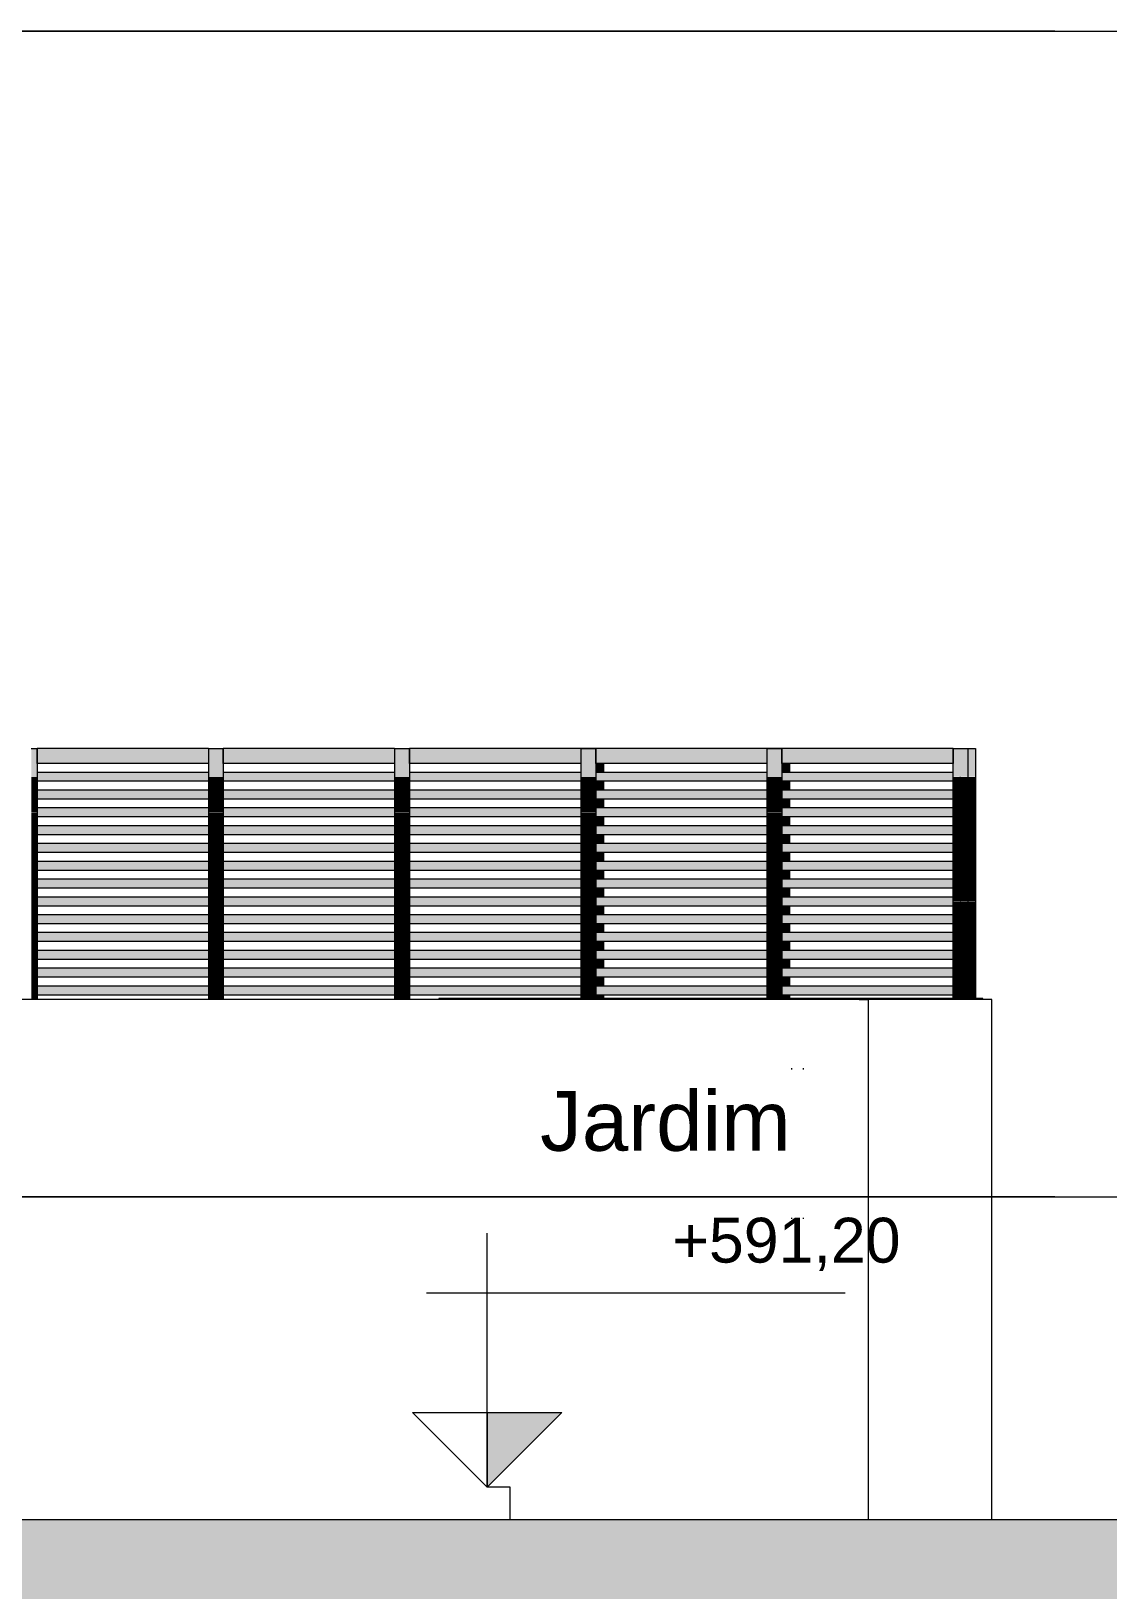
# Model space of a CAD drawing. Header units: metres. Extents: x -96 to 123, y 1 to 648.
# Drawn here: x -3.21 to 0.39, y 590.97 to 596.18 of the extents above; entities that cross this region are included whole.
import ezdxf

# ---------------------------------------------------------------- set-up
doc = ezdxf.new("R2010")
doc.units = ezdxf.units.M
doc.linetypes.add('_Tracejado longo', pattern=[0.014288, 0.009525, -0.004763])
doc.linetypes.add('IMPORT-LINHA_DE_FRONTEIRA', pattern=[0.065, 0.025, -0.00375, 0, -0.00375, 0, -0.00375, 0, -0.00375, 0.025, 0])
for name, color, linetype, lineweight in [('A-ANNO-DIMS', 7, 'Continuous', 5), ('A-ANNO-TEXT', 7, 'Continuous', 5), ('A-DETL', 7, 'Continuous', 5), ('A-DETL-GENF', 7, 'Continuous', 5), ('A-FLOR-HRAL', 7, 'Continuous', 5), ('A-FLOR-LEVL', 7, 'Continuous', 5), ('A-GLAZ-CWMG', 7, 'Continuous', 5), ('A-WALL', 7, 'Continuous', 5), ('Dimensões', 7, 'Continuous', 5), ('DIVISA1', 7, 'Continuous', 5), ('GLEBA4_LOTE_78', 7, 'Continuous', 5), ('MURO1', 7, 'Continuous', 5), ('VERTICE', 7, 'Continuous', 5)]:
    doc.layers.add(name, color=color, linetype=linetype, lineweight=lineweight)
doc.layers.add('LUC-PLA-EP-001-IMP-R00 - Sobreposição RVT_dwg', color=7, linetype='Continuous', lineweight=5, true_color=0x767676)
doc.styles.add('Arial_1', font='arial.ttf', dxfattribs={"height": 0.2})
doc.styles.add('Arial_3', font='arial.ttf', dxfattribs={"height": 0.15})

# ---------------------------------------------------------------- blocks, each defined once
blk = doc.blocks.new('Montante retangular - 50 x 50mm-2200523-Section 1')
at = {"layer": 'A-GLAZ-CWMG', "true_color": 0xe5e5e5}
blk.add_hatch(color=254, dxfattribs=at).paths.add_polyline_path([(-0.704, 593.7799), (-0.704, 593.78), (-0.7268, 593.7799)])
at = {"layer": 'A-GLAZ-CWMG'}
blk.add_line((-0.704, 593.78), (-0.7268, 593.78), dxfattribs=at)
blk = doc.blocks.new('Montante retangular - 50 x 50mm-V8-Section 1')
at = {"layer": 'A-GLAZ-CWMG', "true_color": 0xe5e5e5}
h = blk.add_hatch(color=254, dxfattribs=at)
h.paths.add_polyline_path([(-1.3267, 593.7799), (-1.3267, 593.78), (-1.3484, 593.7799)])
h.paths.add_polyline_path([(-0.7412, 593.7799), (-0.7412, 593.78), (-0.754, 593.7799)])
blk.add_hatch(color=254, dxfattribs=at).paths.add_polyline_path([(-0.7268, 593.7799), (-0.7268, 593.78), (-0.7412, 593.7799)])
at = {"layer": 'A-GLAZ-CWMG'}
for p, q in [((-1.3267, 593.78), (-1.3484, 593.78)), ((-0.7412, 593.78), (-0.754, 593.78)), ((-0.7268, 593.78), (-0.7412, 593.78))]:
    blk.add_line(p, q, dxfattribs=at)
blk = doc.blocks.new('Montante retangular - 50 x 50mm-V9-Section 1')
at = {"layer": 'A-GLAZ-CWMG', "true_color": 0xe5e5e5}
for points in [[(-1.3628, 593.7799), (-1.3628, 593.78), (-1.3641, 593.7799)], [(-1.3484, 593.7799), (-1.3484, 593.78), (-1.3628, 593.7799)]]:
    blk.add_hatch(color=254, dxfattribs=at).paths.add_polyline_path(points)
at = {"layer": 'A-GLAZ-CWMG'}
for p, q in [((-1.3628, 593.78), (-1.3767, 593.78)), ((-1.3484, 593.78), (-1.3628, 593.78))]:
    blk.add_line(p, q, dxfattribs=at)
blk = doc.blocks.new('Montante retangular - 30 x 30mm-2200525-Section 1')
at = {"layer": 'A-GLAZ-CWMG', "true_color": 0xe5e5e5}
blk.add_hatch(color=254, dxfattribs=at).paths.add_polyline_path([(-0.1063, 592.9704), (-0.1063, 592.9705), (-0.11, 592.9704)])
blk = doc.blocks.new('Montante retangular - 50 x 50mm-2201290-Section 1')
at = {"layer": 'A-GLAZ-CWMG', "true_color": 0xe5e5e5}
blk.add_hatch(color=254, dxfattribs=at).paths.add_polyline_path([(-0.6789, 592.9435), (-0.6789, 592.9554), (-0.704, 592.9554), (-0.704, 592.9435)])
at = {"layer": 'A-GLAZ-CWMG'}
blk.add_line((-0.6789, 592.9554), (-0.6789, 592.9435), dxfattribs=at)
blk = doc.blocks.new('Montante retangular - 50 x 50mm-V10-Section 1')
at = {"layer": 'A-GLAZ-CWMG', "true_color": 0xe5e5e5}
blk.add_hatch(color=254, dxfattribs=at).paths.add_polyline_path([(-1.3005, 592.9435), (-1.3014, 592.9554), (-1.3267, 592.9554), (-1.3267, 592.9435), (-1.3014, 592.9435)])
at = {"layer": 'A-GLAZ-CWMG'}
blk.add_line((-1.3005, 592.9554), (-1.3005, 592.9435), dxfattribs=at)
blk = doc.blocks.new('Montante retangular - 50 x 50mm-V11-Section 1')
at = {"layer": 'A-GLAZ-CWMG', "true_color": 0xe5e5e5}
blk.add_hatch(color=254, dxfattribs=at).paths.add_polyline_path([(-0.6789, 592.9854), (-0.6789, 593.015), (-0.704, 593.015), (-0.704, 592.9854)])
at = {"layer": 'A-GLAZ-CWMG'}
blk.add_line((-0.6789, 593.015), (-0.6789, 592.9854), dxfattribs=at)
blk = doc.blocks.new('Montante retangular - 50 x 50mm-V12-Section 1')
at = {"layer": 'A-GLAZ-CWMG', "true_color": 0xe5e5e5}
blk.add_hatch(color=254, dxfattribs=at).paths.add_polyline_path([(-1.3014, 592.9854), (-1.3005, 592.9854), (-1.3014, 593.015), (-1.3267, 593.015), (-1.3267, 592.9854)])
at = {"layer": 'A-GLAZ-CWMG'}
blk.add_line((-1.3005, 593.015), (-1.3005, 592.9854), dxfattribs=at)
blk = doc.blocks.new('Montante retangular - 50 x 50mm-2201411-Section 1')
at = {"layer": 'A-GLAZ-CWMG', "true_color": 0xe5e5e5}
blk.add_hatch(color=254, dxfattribs=at).paths.add_polyline_path([(-0.0813, 593.6855), (-0.0563, 593.6855), (-0.0563, 593.78), (-0.0813, 593.78), (-0.0813, 593.7058)])
at = {"layer": 'A-GLAZ-CWMG'}
for p, q in [((-0.0813, 593.78), (-0.0563, 593.78)), ((-0.0563, 593.78), (-0.0563, 593.6855))]:
    blk.add_line(p, q, dxfattribs=at)
blk = doc.blocks.new('Montante retangular - 50 x 50mm-2201299-Section 1')
at = {"layer": 'A-GLAZ-CWMG', "true_color": 0xe5e5e5}
blk.add_hatch(color=254, dxfattribs=at).paths.add_polyline_path([(-0.0576, 592.9435), (-0.0563, 592.9435), (-0.0563, 592.9704), (-0.0813, 592.9704), (-0.0813, 592.9435), (-0.0613, 592.9435)])
at = {"layer": 'A-GLAZ-CWMG'}
blk.add_line((-0.0563, 592.9704), (-0.0563, 592.9435), dxfattribs=at)
blk = doc.blocks.new('Montante retangular - 50 x 50mm-V13-Section 1')
at = {"layer": 'A-GLAZ-CWMG', "true_color": 0xe5e5e5}
blk.add_hatch(color=254, dxfattribs=at).paths.add_polyline_path([(-0.0813, 592.9705), (-0.0563, 592.9705), (-0.0563, 593.03), (-0.0813, 593.03)])
at = {"layer": 'A-GLAZ-CWMG'}
blk.add_line((-0.0563, 593.03), (-0.0563, 592.9705), dxfattribs=at)
blk = doc.blocks.new('Montante retangular - 50 x 50mm-2201410-Section 1')
at = {"layer": 'A-GLAZ-CWMG', "true_color": 0xe5e5e5}
blk.add_hatch(color=254, dxfattribs=at).paths.add_polyline_path([(-0.6789, 593.7004), (-0.6789, 593.73), (-0.704, 593.73), (-0.704, 593.7004)])
at = {"layer": 'A-GLAZ-CWMG'}
blk.add_line((-0.6789, 593.73), (-0.6789, 593.7004), dxfattribs=at)
blk = doc.blocks.new('Montante retangular - 50 x 50mm-V14-Section 1')
at = {"layer": 'A-GLAZ-CWMG', "true_color": 0xe5e5e5}
blk.add_hatch(color=254, dxfattribs=at).paths.add_polyline_path([(-1.3014, 593.7004), (-1.3005, 593.7004), (-1.3005, 593.73), (-1.3267, 593.73), (-1.3267, 593.7004)])
at = {"layer": 'A-GLAZ-CWMG'}
blk.add_line((-1.3005, 593.73), (-1.3005, 593.7004), dxfattribs=at)
blk = doc.blocks.new('Montante retangular - 50 x 50mm-2567446-Section 1')
at = {"layer": 'A-GLAZ-CWMG', "true_color": 0xe5e5e5}
blk.add_hatch(color=254, dxfattribs=at).paths.add_polyline_path([(-2.6222, 593.73), (-2.6222, 593.78), (-3.1949, 593.78), (-3.1949, 593.73)])
at = {"layer": 'A-GLAZ-CWMG'}
for p, q in [((-3.1949, 593.73), (-3.1949, 593.78)), ((-2.6222, 593.78), (-3.1949, 593.78)), ((-2.6222, 593.78), (-2.6222, 593.73)), ((-2.6222, 593.73), (-3.1949, 593.73))]:
    blk.add_line(p, q, dxfattribs=at)
blk = doc.blocks.new('Montante retangular - 50 x 50mm-2201295-Section 1')
at = {"layer": 'A-GLAZ-CWMG', "true_color": 0xe5e5e5}
blk.add_hatch(color=254, dxfattribs=at).paths.add_polyline_path([(-3.2149, 592.94), (-3.1949, 592.94), (-3.1949, 592.9703), (-3.2149, 592.9703)])
at = {"layer": 'A-GLAZ-CWMG'}
blk.add_line((-3.1949, 592.9703), (-3.1949, 592.94), dxfattribs=at)
blk = doc.blocks.new('Montante retangular - 50 x 50mm-V42-Section 1')
at = {"layer": 'A-GLAZ-CWMG', "true_color": 0xe5e5e5}
blk.add_hatch(color=254, dxfattribs=at).paths.add_polyline_path([(-3.2149, 592.9704), (-3.1949, 592.9704), (-3.1949, 593.0299), (-3.2149, 593.0299)])
at = {"layer": 'A-GLAZ-CWMG'}
blk.add_line((-3.1949, 593.0299), (-3.1949, 592.9704), dxfattribs=at)
blk = doc.blocks.new('Montante retangular - 50 x 50mm-V43-Section 1')
at = {"layer": 'A-GLAZ-CWMG', "true_color": 0xe5e5e5}
blk.add_hatch(color=254, dxfattribs=at).paths.add_polyline_path([(-0.1313, 593.6855), (-0.0813, 593.6855), (-0.0813, 593.78), (-0.1313, 593.78), (-0.1313, 593.7058)])
at = {"layer": 'A-GLAZ-CWMG'}
for p, q in [((-0.1313, 593.78), (-0.0813, 593.78)), ((-0.1313, 593.6855), (-0.1313, 593.78)), ((-0.0813, 593.6855), (-0.0813, 593.78))]:
    blk.add_line(p, q, dxfattribs=at)
blk = doc.blocks.new('Montante retangular - 50 x 50mm-V44-Section 1')
at = {"layer": 'A-GLAZ-CWMG', "true_color": 0xe5e5e5}
blk.add_hatch(color=254, dxfattribs=at).paths.add_polyline_path([(-0.0813, 592.9435), (-0.0813, 592.9704), (-0.1313, 592.9704), (-0.1313, 592.9435)])
at = {"layer": 'A-GLAZ-CWMG'}
for p, q in [((-0.1313, 592.9435), (-0.1313, 592.9704)), ((-0.0813, 592.9435), (-0.0813, 592.9704))]:
    blk.add_line(p, q, dxfattribs=at)
blk = doc.blocks.new('Montante retangular - 50 x 50mm-V45-Section 1')
at = {"layer": 'A-GLAZ-CWMG', "true_color": 0xe5e5e5}
blk.add_hatch(color=254, dxfattribs=at).paths.add_polyline_path([(-0.1313, 592.9705), (-0.0813, 592.9705), (-0.0813, 593.03), (-0.1313, 593.03)])
at = {"layer": 'A-GLAZ-CWMG'}
for p, q in [((-0.1313, 592.9705), (-0.1313, 593.03)), ((-0.0813, 592.9705), (-0.0813, 593.03))]:
    blk.add_line(p, q, dxfattribs=at)
blk = doc.blocks.new('Montante retangular - 30 x 30mm-2567448-Section 1')
at = {"layer": 'A-GLAZ-CWMG', "true_color": 0xe5e5e5}
blk.add_hatch(color=254, dxfattribs=at).paths.add_polyline_path([(-0.1313, 592.9554), (-0.1313, 592.9854), (-0.704, 592.9854), (-0.704, 592.9554), (-0.1613, 592.9554)])
at = {"layer": 'A-GLAZ-CWMG'}
for p, q in [((-0.1313, 592.9854), (-0.704, 592.9854)), ((-0.1313, 592.9554), (-0.704, 592.9554))]:
    blk.add_line(p, q, dxfattribs=at)
blk = doc.blocks.new('Montante retangular - 50 x 50mm-V46-Section 1')
at = {"layer": 'A-GLAZ-CWMG', "true_color": 0xe5e5e5}
blk.add_hatch(color=254, dxfattribs=at).paths.add_polyline_path([(-0.754, 592.9435), (-0.704, 592.9435), (-0.704, 592.9703), (-0.754, 592.9703)])
at = {"layer": 'A-GLAZ-CWMG'}
for p, q in [((-0.754, 592.9703), (-0.754, 592.9435)), ((-0.704, 592.9703), (-0.704, 592.9435))]:
    blk.add_line(p, q, dxfattribs=at)
blk = doc.blocks.new('Montante retangular - 50 x 50mm-V47-Section 1')
at = {"layer": 'A-GLAZ-CWMG', "true_color": 0xe5e5e5}
blk.add_hatch(color=254, dxfattribs=at).paths.add_polyline_path([(-1.9849, 592.94), (-1.9495, 592.94), (-1.9495, 592.9703), (-1.9995, 592.9703), (-1.9995, 592.94)])
at = {"layer": 'A-GLAZ-CWMG'}
for p, q in [((-1.9995, 592.9703), (-1.9995, 592.94)), ((-1.9495, 592.9703), (-1.9495, 592.94))]:
    blk.add_line(p, q, dxfattribs=at)
blk = doc.blocks.new('Montante retangular - 50 x 50mm-V48-Section 1')
at = {"layer": 'A-GLAZ-CWMG', "true_color": 0xe5e5e5}
blk.add_hatch(color=254, dxfattribs=at).paths.add_polyline_path([(-0.754, 592.9704), (-0.704, 592.9704), (-0.704, 593.0299), (-0.754, 593.0299)])
at = {"layer": 'A-GLAZ-CWMG'}
for p, q in [((-0.754, 593.0299), (-0.754, 592.9704)), ((-0.704, 593.0299), (-0.704, 592.9704))]:
    blk.add_line(p, q, dxfattribs=at)
blk = doc.blocks.new('Montante retangular - 50 x 50mm-2201412-Section 1')
at = {"layer": 'A-GLAZ-CWMG', "true_color": 0xe5e5e5}
blk.add_hatch(color=254, dxfattribs=at).paths.add_polyline_path([(-3.2149, 593.6854), (-3.1949, 593.6854), (-3.1949, 593.7799), (-3.2149, 593.7799), (-3.2149, 593.7058)])
at = {"layer": 'A-GLAZ-CWMG'}
for p, q in [((-3.2149, 593.7799), (-3.1949, 593.7799)), ((-3.1949, 593.7799), (-3.1949, 593.6854))]:
    blk.add_line(p, q, dxfattribs=at)
blk = doc.blocks.new('Montante retangular - 50 x 50mm-V49-Section 1')
at = {"layer": 'A-GLAZ-CWMG', "true_color": 0xe5e5e5}
blk.add_hatch(color=254, dxfattribs=at).paths.add_polyline_path([(-0.754, 593.6854), (-0.704, 593.6854), (-0.704, 593.7799), (-0.754, 593.7799), (-0.754, 593.7058)])
at = {"layer": 'A-GLAZ-CWMG'}
for p, q in [((-0.754, 593.7799), (-0.704, 593.7799)), ((-0.754, 593.7799), (-0.754, 593.6854)), ((-0.704, 593.7799), (-0.704, 593.6854))]:
    blk.add_line(p, q, dxfattribs=at)
blk = doc.blocks.new('Railing - Railing-2635749-Section 1')
at = {"layer": 'A-FLOR-HRAL'}
for p, q in [((-0.6719, 592.7105), (-0.6719, 592.7062)), ((-0.6319, 592.7062), (-0.6319, 592.7105)), ((-0.6719, 592.2105), (-0.6719, 592.2062)), ((-0.6319, 592.2062), (-0.6319, 592.2105))]:
    blk.add_line(p, q, dxfattribs=at)
blk = doc.blocks.new('LUC-ARQ-001-MOD-EMB_rvt-1-Section 1')
at = {"layer": 'A-WALL'}
for p, q in [((-0.4449, 592.94), (-3.4149, 592.94)), ((-0.0313, 592.9435), (-1.8513, 592.9435)), ((-1.8513, 592.9435), (-1.8513, 592.94)), ((-0.4449, 592.94), (-0.4149, 592.94)), ((-0.4149, 592.94), (-0.4149, 591.2)), ((-0.0013, 592.94), (-0.4149, 592.94)), ((-0.0313, 592.94), (-0.0313, 592.9435)), ((-0.0013, 591.2), (-0.0013, 592.94))]:
    blk.add_line(p, q, dxfattribs=at)
at = {"layer": 'A-FLOR-HRAL', "color": 253, "lineweight": 5, "true_color": 0x999999}
blk.add_blockref('Railing - Railing-2635749-Section 1', (0, 0), dxfattribs=at)
at = {"layer": 'A-GLAZ-CWMG', "color": 253, "lineweight": 5, "true_color": 0x999999}
for name, p in [('Montante retangular - 50 x 50mm-2201412-Section 1', (0, 0)), ('Montante retangular - 50 x 50mm-2567446-Section 1', (0, 0)), ('Montante retangular - 50 x 50mm-V49-Section 1', (-1.8682, 0)), ('Montante retangular - 50 x 50mm-2567446-Section 1', (0.6227, 0)), ('Montante retangular - 50 x 50mm-V49-Section 1', (-1.2455, 0)), ('Montante retangular - 50 x 50mm-2567446-Section 1', (1.2455, 0)), ('Montante retangular - 50 x 50mm-V9-Section 1', (0, 0)), ('Montante retangular - 50 x 50mm-V49-Section 1', (-0.6227, 0)), ('Montante retangular - 50 x 50mm-V8-Section 1', (0, 0)), ('Montante retangular - 50 x 50mm-2567446-Section 1', (1.8682, 0)), ('Montante retangular - 50 x 50mm-V49-Section 1', (0, 0)), ('Montante retangular - 50 x 50mm-2200523-Section 1', (0, 0)), ('Montante retangular - 50 x 50mm-2567446-Section 1', (2.4909, 0)), ('Montante retangular - 50 x 50mm-V43-Section 1', (0, 0)), ('Montante retangular - 50 x 50mm-2201411-Section 1', (0, 0)), ('Montante retangular - 50 x 50mm-V14-Section 1', (0, 0)), ('Montante retangular - 50 x 50mm-2201410-Section 1', (0, 0)), ('Montante retangular - 50 x 50mm-V42-Section 1', (0, 0.6554)), ('Montante retangular - 30 x 30mm-2567448-Section 1', (-2.4909, 0.715)), ('Montante retangular - 50 x 50mm-V48-Section 1', (-1.8682, 0.6554)), ('Montante retangular - 30 x 30mm-2567448-Section 1', (-1.8682, 0.715)), ('Montante retangular - 50 x 50mm-V48-Section 1', (-1.2455, 0.6554)), ('Montante retangular - 30 x 30mm-2567448-Section 1', (-1.2455, 0.715)), ('Montante retangular - 50 x 50mm-V48-Section 1', (-0.6227, 0.6554)), ('Montante retangular - 30 x 30mm-2567448-Section 1', (-0.6227, 0.715)), ('Montante retangular - 50 x 50mm-V12-Section 1', (0, 0.6554)), ('Montante retangular - 50 x 50mm-V48-Section 1', (0, 0.6554)), ('Montante retangular - 30 x 30mm-2567448-Section 1', (0, 0.715)), ('Montante retangular - 50 x 50mm-V11-Section 1', (0, 0.6554)), ('Montante retangular - 50 x 50mm-V45-Section 1', (0, 0.6554)), ('Montante retangular - 30 x 30mm-2200525-Section 1', (0, 0.715)), ('Montante retangular - 50 x 50mm-V13-Section 1', (0, 0.6554)), ('Montante retangular - 50 x 50mm-V42-Section 1', (0, 0.5958)), ('Montante retangular - 30 x 30mm-2567448-Section 1', (-2.4909, 0.6554)), ('Montante retangular - 50 x 50mm-V48-Section 1', (-1.8682, 0.5958)), ('Montante retangular - 30 x 30mm-2567448-Section 1', (-1.8682, 0.6554)), ('Montante retangular - 50 x 50mm-V48-Section 1', (-1.2455, 0.5958)), ('Montante retangular - 30 x 30mm-2567448-Section 1', (-1.2455, 0.6554)), ('Montante retangular - 50 x 50mm-V48-Section 1', (-0.6227, 0.5958)), ('Montante retangular - 30 x 30mm-2567448-Section 1', (-0.6227, 0.6554)), ('Montante retangular - 50 x 50mm-V12-Section 1', (0, 0.5958)), ('Montante retangular - 50 x 50mm-V48-Section 1', (0, 0.5958)), ('Montante retangular - 30 x 30mm-2567448-Section 1', (0, 0.6554)), ('Montante retangular - 50 x 50mm-V11-Section 1', (0, 0.5958)), ('Montante retangular - 50 x 50mm-V45-Section 1', (0, 0.5958)), ('Montante retangular - 30 x 30mm-2200525-Section 1', (0, 0.6554)), ('Montante retangular - 50 x 50mm-V13-Section 1', (0, 0.5958)), ('Montante retangular - 50 x 50mm-V42-Section 1', (0, 0.5362)), ('Montante retangular - 30 x 30mm-2567448-Section 1', (-2.4909, 0.5958)), ('Montante retangular - 50 x 50mm-V48-Section 1', (-1.8682, 0.5362)), ('Montante retangular - 30 x 30mm-2567448-Section 1', (-1.8682, 0.5958)), ('Montante retangular - 50 x 50mm-V48-Section 1', (-1.2455, 0.5362)), ('Montante retangular - 30 x 30mm-2567448-Section 1', (-1.2455, 0.5958)), ('Montante retangular - 50 x 50mm-V48-Section 1', (-0.6227, 0.5362)), ('Montante retangular - 30 x 30mm-2567448-Section 1', (-0.6227, 0.5958)), ('Montante retangular - 50 x 50mm-V48-Section 1', (0, 0.5362)), ('Montante retangular - 30 x 30mm-2567448-Section 1', (0, 0.5958)), ('Montante retangular - 50 x 50mm-V45-Section 1', (0, 0.5362)), ('Montante retangular - 30 x 30mm-2200525-Section 1', (0, 0.5958)), ('Montante retangular - 50 x 50mm-V13-Section 1', (0, 0.5362)), ('Montante retangular - 50 x 50mm-V42-Section 1', (0, 0.4767)), ('Montante retangular - 30 x 30mm-2567448-Section 1', (-2.4909, 0.5362)), ('Montante retangular - 50 x 50mm-V48-Section 1', (-1.8682, 0.4767)), ('Montante retangular - 30 x 30mm-2567448-Section 1', (-1.8682, 0.5362)), ('Montante retangular - 50 x 50mm-V48-Section 1', (-1.2455, 0.4767)), ('Montante retangular - 30 x 30mm-2567448-Section 1', (-1.2455, 0.5362)), ('Montante retangular - 50 x 50mm-V48-Section 1', (-0.6227, 0.4767)), ('Montante retangular - 50 x 50mm-V12-Section 1', (0, 0.5362)), ('Montante retangular - 30 x 30mm-2567448-Section 1', (-0.6227, 0.5362)), ('Montante retangular - 50 x 50mm-V48-Section 1', (0, 0.4767)), ('Montante retangular - 50 x 50mm-V11-Section 1', (0, 0.5362)), ('Montante retangular - 30 x 30mm-2567448-Section 1', (0, 0.5362)), ('Montante retangular - 50 x 50mm-V45-Section 1', (0, 0.4767)), ('Montante retangular - 30 x 30mm-2200525-Section 1', (0, 0.5362)), ('Montante retangular - 50 x 50mm-V13-Section 1', (0, 0.4767)), ('Montante retangular - 30 x 30mm-2567448-Section 1', (-2.4909, 0.4767)), ('Montante retangular - 30 x 30mm-2567448-Section 1', (-1.8682, 0.4767)), ('Montante retangular - 30 x 30mm-2567448-Section 1', (-1.2455, 0.4767)), ('Montante retangular - 50 x 50mm-V12-Section 1', (0, 0.4767)), ('Montante retangular - 30 x 30mm-2567448-Section 1', (-0.6227, 0.4767)), ('Montante retangular - 50 x 50mm-V11-Section 1', (0, 0.4767)), ('Montante retangular - 30 x 30mm-2567448-Section 1', (0, 0.4767)), ('Montante retangular - 50 x 50mm-V42-Section 1', (0, 0.4171)), ('Montante retangular - 30 x 30mm-2567448-Section 1', (-2.4909, 0.4171)), ('Montante retangular - 50 x 50mm-V48-Section 1', (-1.8682, 0.4171)), ('Montante retangular - 30 x 30mm-2567448-Section 1', (-1.8682, 0.4171)), ('Montante retangular - 50 x 50mm-V48-Section 1', (-1.2455, 0.4171)), ('Montante retangular - 30 x 30mm-2567448-Section 1', (-1.2455, 0.4171)), ('Montante retangular - 50 x 50mm-V48-Section 1', (-0.6227, 0.4171)), ('Montante retangular - 50 x 50mm-V12-Section 1', (0, 0.4171)), ('Montante retangular - 30 x 30mm-2567448-Section 1', (-0.6227, 0.4171)), ('Montante retangular - 50 x 50mm-V48-Section 1', (0, 0.4171)), ('Montante retangular - 50 x 50mm-V11-Section 1', (0, 0.4171)), ('Montante retangular - 30 x 30mm-2567448-Section 1', (0, 0.4171)), ('Montante retangular - 50 x 50mm-V45-Section 1', (0, 0.4171)), ('Montante retangular - 30 x 30mm-2200525-Section 1', (0, 0.4767)), ('Montante retangular - 50 x 50mm-V13-Section 1', (0, 0.4171)), ('Montante retangular - 50 x 50mm-V42-Section 1', (0, 0.3575)), ('Montante retangular - 50 x 50mm-V48-Section 1', (-1.8682, 0.3575)), ('Montante retangular - 50 x 50mm-V48-Section 1', (-1.2455, 0.3575)), ('Montante retangular - 50 x 50mm-V48-Section 1', (-0.6227, 0.3575)), ('Montante retangular - 50 x 50mm-V12-Section 1', (0, 0.3575)), ('Montante retangular - 50 x 50mm-V48-Section 1', (0, 0.3575)), ('Montante retangular - 50 x 50mm-V11-Section 1', (0, 0.3575)), ('Montante retangular - 50 x 50mm-V45-Section 1', (0, 0.3575)), ('Montante retangular - 30 x 30mm-2200525-Section 1', (0, 0.4171)), ('Montante retangular - 50 x 50mm-V13-Section 1', (0, 0.3575)), ('Montante retangular - 50 x 50mm-V42-Section 1', (0, 0.2979)), ('Montante retangular - 30 x 30mm-2567448-Section 1', (-2.4909, 0.3575)), ('Montante retangular - 50 x 50mm-V48-Section 1', (-1.8682, 0.2979)), ('Montante retangular - 30 x 30mm-2567448-Section 1', (-1.8682, 0.3575)), ('Montante retangular - 50 x 50mm-V48-Section 1', (-1.2455, 0.2979)), ('Montante retangular - 30 x 30mm-2567448-Section 1', (-1.2455, 0.3575)), ('Montante retangular - 50 x 50mm-V48-Section 1', (-0.6227, 0.2979)), ('Montante retangular - 30 x 30mm-2567448-Section 1', (-0.6227, 0.3575)), ('Montante retangular - 50 x 50mm-V12-Section 1', (0, 0.2979)), ('Montante retangular - 50 x 50mm-V48-Section 1', (0, 0.2979)), ('Montante retangular - 30 x 30mm-2567448-Section 1', (0, 0.3575)), ('Montante retangular - 50 x 50mm-V11-Section 1', (0, 0.2979)), ('Montante retangular - 50 x 50mm-V45-Section 1', (0, 0.2979)), ('Montante retangular - 30 x 30mm-2200525-Section 1', (0, 0.3575)), ('Montante retangular - 50 x 50mm-V13-Section 1', (0, 0.2979)), ('Montante retangular - 50 x 50mm-V42-Section 1', (0, 0.2383)), ('Montante retangular - 30 x 30mm-2567448-Section 1', (-2.4909, 0.2979)), ('Montante retangular - 50 x 50mm-V48-Section 1', (-1.8682, 0.2383)), ('Montante retangular - 30 x 30mm-2567448-Section 1', (-1.8682, 0.2979)), ('Montante retangular - 50 x 50mm-V48-Section 1', (-1.2455, 0.2383)), ('Montante retangular - 30 x 30mm-2567448-Section 1', (-1.2455, 0.2979)), ('Montante retangular - 50 x 50mm-V48-Section 1', (-0.6227, 0.2383)), ('Montante retangular - 30 x 30mm-2567448-Section 1', (-0.6227, 0.2979)), ('Montante retangular - 50 x 50mm-V12-Section 1', (0, 0.2383)), ('Montante retangular - 50 x 50mm-V48-Section 1', (0, 0.2383)), ('Montante retangular - 30 x 30mm-2567448-Section 1', (0, 0.2979)), ('Montante retangular - 50 x 50mm-V11-Section 1', (0, 0.2383)), ('Montante retangular - 50 x 50mm-V45-Section 1', (0, 0.2383)), ('Montante retangular - 30 x 30mm-2200525-Section 1', (0, 0.2979)), ('Montante retangular - 50 x 50mm-V13-Section 1', (0, 0.2383)), ('Montante retangular - 50 x 50mm-V42-Section 1', (0, 0.1787)), ('Montante retangular - 30 x 30mm-2567448-Section 1', (-2.4909, 0.2383)), ('Montante retangular - 50 x 50mm-V48-Section 1', (-1.8682, 0.1787)), ('Montante retangular - 30 x 30mm-2567448-Section 1', (-1.8682, 0.2383)), ('Montante retangular - 50 x 50mm-V48-Section 1', (-1.2455, 0.1787)), ('Montante retangular - 30 x 30mm-2567448-Section 1', (-1.2455, 0.2383)), ('Montante retangular - 50 x 50mm-V48-Section 1', (-0.6227, 0.1787)), ('Montante retangular - 30 x 30mm-2567448-Section 1', (-0.6227, 0.2383)), ('Montante retangular - 50 x 50mm-V12-Section 1', (0, 0.1787)), ('Montante retangular - 50 x 50mm-V48-Section 1', (0, 0.1787)), ('Montante retangular - 30 x 30mm-2567448-Section 1', (0, 0.2383)), ('Montante retangular - 50 x 50mm-V11-Section 1', (0, 0.1787)), ('Montante retangular - 50 x 50mm-V45-Section 1', (0, 0.1787)), ('Montante retangular - 30 x 30mm-2200525-Section 1', (0, 0.2383)), ('Montante retangular - 50 x 50mm-V13-Section 1', (0, 0.1787)), ('Montante retangular - 50 x 50mm-V42-Section 1', (0, 0.1192)), ('Montante retangular - 30 x 30mm-2567448-Section 1', (-2.4909, 0.1787)), ('Montante retangular - 50 x 50mm-V48-Section 1', (-1.8682, 0.1192)), ('Montante retangular - 30 x 30mm-2567448-Section 1', (-1.8682, 0.1787)), ('Montante retangular - 50 x 50mm-V48-Section 1', (-1.2455, 0.1192)), ('Montante retangular - 30 x 30mm-2567448-Section 1', (-1.2455, 0.1787)), ('Montante retangular - 50 x 50mm-V48-Section 1', (-0.6227, 0.1192)), ('Montante retangular - 30 x 30mm-2567448-Section 1', (-0.6227, 0.1787)), ('Montante retangular - 50 x 50mm-V48-Section 1', (0, 0.1192)), ('Montante retangular - 30 x 30mm-2567448-Section 1', (0, 0.1787)), ('Montante retangular - 50 x 50mm-V45-Section 1', (0, 0.1192)), ('Montante retangular - 30 x 30mm-2200525-Section 1', (0, 0.1787)), ('Montante retangular - 50 x 50mm-V13-Section 1', (0, 0.1192)), ('Montante retangular - 50 x 50mm-V42-Section 1', (0, 0.0596)), ('Montante retangular - 30 x 30mm-2567448-Section 1', (-2.4909, 0.1192)), ('Montante retangular - 50 x 50mm-V48-Section 1', (-1.8682, 0.0596)), ('Montante retangular - 30 x 30mm-2567448-Section 1', (-1.8682, 0.1192)), ('Montante retangular - 50 x 50mm-V48-Section 1', (-1.2455, 0.0596)), ('Montante retangular - 30 x 30mm-2567448-Section 1', (-1.2455, 0.1192)), ('Montante retangular - 50 x 50mm-V48-Section 1', (-0.6227, 0.0596)), ('Montante retangular - 50 x 50mm-V12-Section 1', (0, 0.1192)), ('Montante retangular - 30 x 30mm-2567448-Section 1', (-0.6227, 0.1192)), ('Montante retangular - 50 x 50mm-V48-Section 1', (0, 0.0596)), ('Montante retangular - 50 x 50mm-V11-Section 1', (0, 0.1192)), ('Montante retangular - 30 x 30mm-2567448-Section 1', (0, 0.1192)), ('Montante retangular - 50 x 50mm-V45-Section 1', (0, 0.0596)), ('Montante retangular - 30 x 30mm-2200525-Section 1', (0, 0.1192)), ('Montante retangular - 50 x 50mm-V13-Section 1', (0, 0.0596)), ('Montante retangular - 30 x 30mm-2567448-Section 1', (-2.4909, 0.0596)), ('Montante retangular - 30 x 30mm-2567448-Section 1', (-1.8682, 0.0596)), ('Montante retangular - 30 x 30mm-2567448-Section 1', (-1.2455, 0.0596)), ('Montante retangular - 50 x 50mm-V12-Section 1', (0, 0.0596)), ('Montante retangular - 30 x 30mm-2567448-Section 1', (-0.6227, 0.0596)), ('Montante retangular - 50 x 50mm-V11-Section 1', (0, 0.0596)), ('Montante retangular - 30 x 30mm-2567448-Section 1', (0, 0.0596)), ('Montante retangular - 50 x 50mm-V42-Section 1', (0, 0)), ('Montante retangular - 30 x 30mm-2567448-Section 1', (-2.4909, 0)), ('Montante retangular - 50 x 50mm-V48-Section 1', (-1.8682, 0)), ('Montante retangular - 30 x 30mm-2567448-Section 1', (-1.8682, 0)), ('Montante retangular - 50 x 50mm-V48-Section 1', (-1.2455, 0)), ('Montante retangular - 30 x 30mm-2567448-Section 1', (-1.2455, 0)), ('Montante retangular - 50 x 50mm-V48-Section 1', (-0.6227, 0)), ('Montante retangular - 50 x 50mm-V12-Section 1', (0, 0)), ('Montante retangular - 30 x 30mm-2567448-Section 1', (-0.6227, 0)), ('Montante retangular - 50 x 50mm-V48-Section 1', (0, 0)), ('Montante retangular - 50 x 50mm-V11-Section 1', (0, 0)), ('Montante retangular - 30 x 30mm-2567448-Section 1', (0, 0)), ('Montante retangular - 50 x 50mm-V45-Section 1', (0, 0)), ('Montante retangular - 30 x 30mm-2200525-Section 1', (0, 0.0596)), ('Montante retangular - 50 x 50mm-V13-Section 1', (0, 0)), ('Montante retangular - 50 x 50mm-2201295-Section 1', (0, 0)), ('Montante retangular - 50 x 50mm-V47-Section 1', (-0.6227, 0)), ('Montante retangular - 50 x 50mm-V47-Section 1', (0, 0)), ('Montante retangular - 50 x 50mm-V46-Section 1', (-0.6227, 0)), ('Montante retangular - 50 x 50mm-V10-Section 1', (0, 0)), ('Montante retangular - 50 x 50mm-V46-Section 1', (0, 0)), ('Montante retangular - 50 x 50mm-2201290-Section 1', (0, 0)), ('Montante retangular - 50 x 50mm-V44-Section 1', (0, 0)), ('Montante retangular - 30 x 30mm-2200525-Section 1', (0, 0)), ('Montante retangular - 50 x 50mm-2201299-Section 1', (0, 0))]:
    blk.add_blockref(name, p, dxfattribs=at)
blk = doc.blocks.new('LUC-PLA-EP-001-IMP-R00 - Sobreposição RVT_dwg_PS_CRUZETA-3147893-Section 1')
at = {"layer": 'GLEBA4_LOTE_78'}
blk.add_line((1.0008, 592.28), (1.3008, 592.28), dxfattribs=at)
blk = doc.blocks.new('LUC-PLA-EP-001-IMP-R00 - Sobreposição RVT_dwg_PN4-3147896-Section 1')
blk.add_blockref('LUC-PLA-EP-001-IMP-R00 - Sobreposição RVT_dwg_PS_CRUZETA-3147893-Section 1', (-89.5571, 0))
blk = doc.blocks.new('LUC-PLA-EP-001-IMP-R00 - Sobreposição RVT_dwg-3147753-Section 1')
at = {"layer": 'Dimensões'}
for p, q in [((-0.2971, 592.28), (-13.2463, 592.28)), ((0.1996, 592.28), (1.5724, 592.28)), ((0.2029, 592.28), (1.5758, 592.28))]:
    blk.add_line(p, q, dxfattribs=at)
at = {"layer": 'DIVISA1', "linetype": 'IMPORT-LINHA_DE_FRONTEIRA'}
blk.add_line((-0.0313, 592.28), (-13.2463, 592.28), dxfattribs=at)
at = {"layer": 'MURO1'}
blk.add_line((-13.2463, 592.28), (-0.0495, 592.28), dxfattribs=at)
at = {"layer": 'VERTICE'}
blk.add_line((0.2087, 592.28), (-0.2713, 592.28), dxfattribs=at)
for p in [(88.4674, 0), (88.5377, 0)]:
    blk.add_blockref('LUC-PLA-EP-001-IMP-R00 - Sobreposição RVT_dwg_PN4-3147896-Section 1', p)
blk = doc.blocks.new('LUC-PLA-EP-001-IMP-R00 - Sobreposição RVT_dwg-V112-Section 1')
at = {"layer": 'Dimensões'}
for p, q in [((-0.2971, 596.18), (-19.7974, 596.18)), ((0.1996, 596.18), (1.5724, 596.18)), ((0.2029, 596.18), (1.5758, 596.18))]:
    blk.add_line(p, q, dxfattribs=at)
at = {"layer": 'DIVISA1', "linetype": 'IMPORT-LINHA_DE_FRONTEIRA'}
blk.add_line((-0.0313, 596.18), (-90.0313, 596.18), dxfattribs=at)
at = {"layer": 'MURO1', "flags": 128}
blk.add_lwpolyline([(-89.8113, 596.18), (-89.3397, 596.18), (-89.9503, 596.18), (-42.0296, 596.18), (-42.0069, 596.18), (-0.0495, 596.18)], dxfattribs=at)
at = {"layer": 'VERTICE'}
blk.add_line((0.2087, 596.18), (-0.2713, 596.18), dxfattribs=at)
for p in [(88.4674, 3.9), (88.5377, 3.9)]:
    blk.add_blockref('LUC-PLA-EP-001-IMP-R00 - Sobreposição RVT_dwg_PN4-3147896-Section 1', p)
blk = doc.blocks.new('Spot Elevations - Spot elevation - Corte-308651-Section 1')
at = {"layer": 'A-ANNO-DIMS'}
blk.add_hatch(color=256, dxfattribs=at).paths.add_polyline_path([(-1.4399, 591.5585), (-1.6899, 591.3085), (-1.6899, 591.5585)])
for p, q in [((-1.6899, 591.5585), (-1.6899, 592.1585)), ((-0.4923, 591.9585), (-1.8923, 591.9585)), ((-1.9399, 591.5585), (-1.4399, 591.5585)), ((-1.6899, 591.3085), (-1.9399, 591.5585)), ((-1.9399, 591.5585), (-1.4399, 591.5585)), ((-1.4399, 591.5585), (-1.6899, 591.3085)), ((-1.6899, 591.3085), (-1.6899, 591.5585)), ((-1.6899, 591.5585), (-1.6899, 591.3085))]:
    blk.add_line(p, q, dxfattribs=at)

msp = doc.modelspace()

# ---------------------------------------------------------------- hatches: boundary and pattern name
at = {"layer": 'A-DETL-GENF', "true_color": 0x804040}
h = msp.add_hatch(dxfattribs=at)
h.set_pattern_fill('FP_7', color=17, style=0, pattern_type=2)
h.set_pattern_definition([(0, (-45.767, 618.222), (0.635, 0.635), [0.635, -0.635]), (0, (-45.767, 618.46), (0.635, 0.635), [0.635, -0.635]), (0, (-45.767, 618.699), (0.635, 0.635), [0.635, -0.635]), (90, (-45.688, 618.778), (-0.635, 0.635), [0.635, -0.635]), (90, (-45.45, 618.778), (-0.635, 0.635), [0.635, -0.635]), (90, (-45.212, 618.778), (-0.635, 0.635), [0.635, -0.635])])
h.paths.add_polyline_path([(1.8687, 586.88), (1.8687, 591.2), (-5.0357, 591.2), (-5.0357, 592.16), (-12.3641, 592.16), (-12.3641, 589), (-68.1351, 589), (-68.1351, 588.6743), (-73.7303, 589), (-90.0313, 589), (-90.0313, 592.28), (-91.1313, 592.28), (-91.1313, 586.88), (-3.2016, 586.88)])

# ---------------------------------------------------------------- linework, layer by layer
at = {"layer": 'A-ANNO-DIMS'}
for p, q in [((-1.6122, 591.3085), (-1.6899, 591.3085)), ((-1.6122, 591.2), (-1.6122, 591.3085))]:
    msp.add_line(p, q, dxfattribs=at)
at = {"layer": 'A-DETL', "lineweight": 20}
msp.add_line((1.8687, 591.2), (-5.0357, 591.2), dxfattribs=at)
at = {"layer": 'A-FLOR-LEVL', "linetype": '_Tracejado longo'}
for p, q in [((-93.9572, 596.18), (2.5402, 596.18)), ((-93.9572, 592.28), (2.5402, 592.28))]:
    msp.add_line(p, q, dxfattribs=at)

# ---------------------------------------------------------------- block references
at = {"lineweight": 5}
msp.add_blockref('LUC-ARQ-001-MOD-EMB_rvt-1-Section 1', (0, 0), dxfattribs=at)
at = {"layer": 'A-ANNO-DIMS'}
msp.add_blockref('Spot Elevations - Spot elevation - Corte-308651-Section 1', (0, 0), dxfattribs=at)
at = {"layer": 'LUC-PLA-EP-001-IMP-R00 - Sobreposição RVT_dwg', "color": 7}
for name in ['LUC-PLA-EP-001-IMP-R00 - Sobreposição RVT_dwg-V112-Section 1', 'LUC-PLA-EP-001-IMP-R00 - Sobreposição RVT_dwg-3147753-Section 1']:
    msp.add_blockref(name, (0, 0), dxfattribs=at)

# ---------------------------------------------------------------- texts
at = {"layer": 'A-ANNO-DIMS', "insert": (-1.0702, 592.2103), "char_height": 0.15, "width": 0.912701, "attachment_point": 1, "line_spacing_factor": 0.941778, "style": 'Arial_3'}
msp.add_mtext('+591,20', dxfattribs=at)
at = {"layer": 'A-ANNO-TEXT', "insert": (-1.5126, 592.6343), "char_height": 0.2, "width": 1.042194, "attachment_point": 1, "style": 'Arial_1'}
msp.add_mtext('Jardim', dxfattribs=at)

doc.saveas('drawing.dxf')
